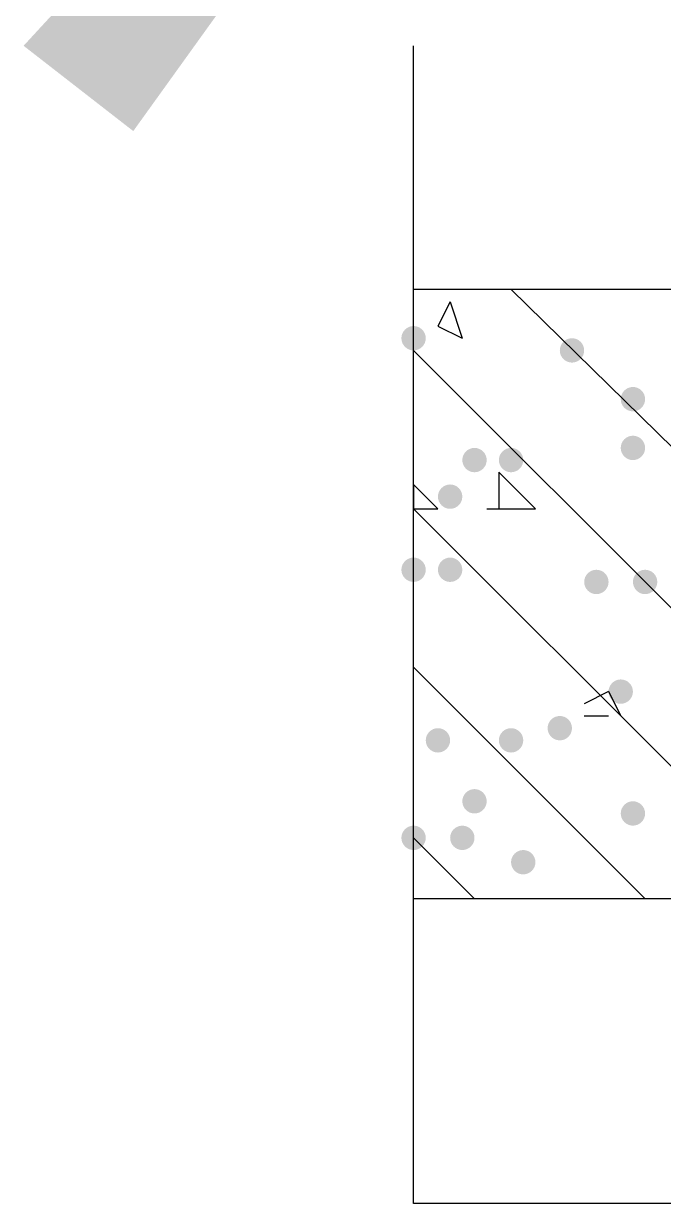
# Model space of a CAD drawing. Header units: inches. Extents: x 11 to 286, y 6 to 196.
# Drawn here: x 131.713 to 133.936, y 108.811 to 112.909 of the extents above; entities that cross this region are included whole.
import ezdxf

# ---------------------------------------------------------------- set-up
doc = ezdxf.new("R2010")
doc.units = ezdxf.units.IN
doc.header["$MEASUREMENT"] = 0
doc.layers.add('PDF_几何图形', color=7, linetype='Continuous')
doc.layers.add('PDF_实体填充', color=7, linetype='Continuous', true_color=0xffffff)

msp = doc.modelspace()

# ---------------------------------------------------------------- hatches: boundary and pattern name
at = {"layer": 'PDF_实体填充', "transparency": 33554559}
h = msp.add_hatch(color=7, dxfattribs=at)
h.paths.add_polyline_path([(131.7131, 112.8324), (132.6868, 113.8908), (132.0941, 112.5361)], flags=0)
h.paths.add_polyline_path([(132.6868, 113.8908), (132.0941, 112.5361), (133.0678, 113.8908), (132.6868, 113.8908)], flags=0)
h = msp.add_hatch(color=7, dxfattribs=at)
edge = h.paths.add_edge_path(flags=0)
edge.add_spline(control_points=[(133.1101, 111.8164), (133.1101, 111.7932), (133.0911, 111.7741), (133.0678, 111.7741)], knot_values=[0, 0, 0, 0, 1, 1, 1, 1], degree=3, periodic=0)
edge.add_spline(control_points=[(133.0678, 111.7741), (133.0445, 111.7741), (133.0254, 111.7932), (133.0254, 111.8164)], knot_values=[0, 0, 0, 0, 1, 1, 1, 1], degree=3, periodic=0)
edge.add_line((133.0254, 111.8164), (133.0254, 111.8164))
edge.add_spline(control_points=[(133.0254, 111.8164), (133.0254, 111.8397), (133.0445, 111.8588), (133.0678, 111.8588)], knot_values=[0, 0, 0, 0, 1, 1, 1, 1], degree=3, periodic=0)
edge.add_spline(control_points=[(133.0678, 111.8588), (133.0911, 111.8588), (133.1101, 111.8397), (133.1101, 111.8164)], knot_values=[0, 0, 0, 0, 1, 1, 1, 1], degree=3, periodic=0)
edge.add_line((133.1101, 111.8164), (133.1101, 111.8164))
edge.add_line((133.1101, 111.8164), (133.1101, 111.8164))
h = msp.add_hatch(color=7, dxfattribs=at)
edge = h.paths.add_edge_path(flags=0)
edge.add_spline(control_points=[(133.6604, 111.7741), (133.6604, 111.7508), (133.6414, 111.7318), (133.6181, 111.7318)], knot_values=[0, 0, 0, 0, 1, 1, 1, 1], degree=3, periodic=0)
edge.add_spline(control_points=[(133.6181, 111.7318), (133.5948, 111.7318), (133.5758, 111.7508), (133.5758, 111.7741)], knot_values=[0, 0, 0, 0, 1, 1, 1, 1], degree=3, periodic=0)
edge.add_line((133.5758, 111.7741), (133.5758, 111.7741))
edge.add_spline(control_points=[(133.5758, 111.7741), (133.5758, 111.7974), (133.5948, 111.8164), (133.6181, 111.8164)], knot_values=[0, 0, 0, 0, 1, 1, 1, 1], degree=3, periodic=0)
edge.add_spline(control_points=[(133.6181, 111.8164), (133.6414, 111.8164), (133.6604, 111.7974), (133.6604, 111.7741)], knot_values=[0, 0, 0, 0, 1, 1, 1, 1], degree=3, periodic=0)
edge.add_line((133.6604, 111.7741), (133.6604, 111.7741))
edge.add_line((133.6604, 111.7741), (133.6604, 111.7741))
h = msp.add_hatch(color=7, dxfattribs=at)
edge = h.paths.add_edge_path(flags=0)
edge.add_spline(control_points=[(133.8721, 111.6048), (133.8721, 111.5815), (133.8531, 111.5624), (133.8298, 111.5624)], knot_values=[0, 0, 0, 0, 1, 1, 1, 1], degree=3, periodic=0)
edge.add_spline(control_points=[(133.8298, 111.5624), (133.8065, 111.5624), (133.7874, 111.5815), (133.7874, 111.6048)], knot_values=[0, 0, 0, 0, 1, 1, 1, 1], degree=3, periodic=0)
edge.add_line((133.7874, 111.6048), (133.7874, 111.6048))
edge.add_spline(control_points=[(133.7874, 111.6048), (133.7874, 111.6281), (133.8065, 111.6471), (133.8298, 111.6471)], knot_values=[0, 0, 0, 0, 1, 1, 1, 1], degree=3, periodic=0)
edge.add_spline(control_points=[(133.8298, 111.6471), (133.8531, 111.6471), (133.8721, 111.6281), (133.8721, 111.6048)], knot_values=[0, 0, 0, 0, 1, 1, 1, 1], degree=3, periodic=0)
edge.add_line((133.8721, 111.6048), (133.8721, 111.6048))
edge.add_line((133.8721, 111.6048), (133.8721, 111.6048))
h = msp.add_hatch(color=7, dxfattribs=at)
edge = h.paths.add_edge_path(flags=0)
edge.add_spline(control_points=[(133.8721, 111.4354), (133.8721, 111.4122), (133.8531, 111.3931), (133.8298, 111.3931)], knot_values=[0, 0, 0, 0, 1, 1, 1, 1], degree=3, periodic=0)
edge.add_spline(control_points=[(133.8298, 111.3931), (133.8065, 111.3931), (133.7874, 111.4122), (133.7874, 111.4354)], knot_values=[0, 0, 0, 0, 1, 1, 1, 1], degree=3, periodic=0)
edge.add_line((133.7874, 111.4354), (133.7874, 111.4354))
edge.add_spline(control_points=[(133.7874, 111.4354), (133.7874, 111.4587), (133.8065, 111.4778), (133.8298, 111.4778)], knot_values=[0, 0, 0, 0, 1, 1, 1, 1], degree=3, periodic=0)
edge.add_spline(control_points=[(133.8298, 111.4778), (133.8531, 111.4778), (133.8721, 111.4587), (133.8721, 111.4354)], knot_values=[0, 0, 0, 0, 1, 1, 1, 1], degree=3, periodic=0)
edge.add_line((133.8721, 111.4354), (133.8721, 111.4354))
edge.add_line((133.8721, 111.4354), (133.8721, 111.4354))
h = msp.add_hatch(color=7, dxfattribs=at)
edge = h.paths.add_edge_path(flags=0)
edge.add_spline(control_points=[(133.3218, 111.3931), (133.3218, 111.3698), (133.3027, 111.3508), (133.2794, 111.3508)], knot_values=[0, 0, 0, 0, 1, 1, 1, 1], degree=3, periodic=0)
edge.add_spline(control_points=[(133.2794, 111.3508), (133.2562, 111.3508), (133.2371, 111.3698), (133.2371, 111.3931)], knot_values=[0, 0, 0, 0, 1, 1, 1, 1], degree=3, periodic=0)
edge.add_line((133.2371, 111.3931), (133.2371, 111.3931))
edge.add_spline(control_points=[(133.2371, 111.3931), (133.2371, 111.4164), (133.2562, 111.4354), (133.2794, 111.4354)], knot_values=[0, 0, 0, 0, 1, 1, 1, 1], degree=3, periodic=0)
edge.add_spline(control_points=[(133.2794, 111.4354), (133.3027, 111.4354), (133.3218, 111.4164), (133.3218, 111.3931)], knot_values=[0, 0, 0, 0, 1, 1, 1, 1], degree=3, periodic=0)
edge.add_line((133.3218, 111.3931), (133.3218, 111.3931))
edge.add_line((133.3218, 111.3931), (133.3218, 111.3931))
h = msp.add_hatch(color=7, dxfattribs=at)
edge = h.paths.add_edge_path(flags=0)
edge.add_spline(control_points=[(133.4488, 111.3931), (133.4488, 111.3698), (133.4297, 111.3508), (133.4064, 111.3508)], knot_values=[0, 0, 0, 0, 1, 1, 1, 1], degree=3, periodic=0)
edge.add_spline(control_points=[(133.4064, 111.3508), (133.3832, 111.3508), (133.3641, 111.3698), (133.3641, 111.3931)], knot_values=[0, 0, 0, 0, 1, 1, 1, 1], degree=3, periodic=0)
edge.add_line((133.3641, 111.3931), (133.3641, 111.3931))
edge.add_spline(control_points=[(133.3641, 111.3931), (133.3641, 111.4164), (133.3832, 111.4354), (133.4064, 111.4354)], knot_values=[0, 0, 0, 0, 1, 1, 1, 1], degree=3, periodic=0)
edge.add_spline(control_points=[(133.4064, 111.4354), (133.4297, 111.4354), (133.4488, 111.4164), (133.4488, 111.3931)], knot_values=[0, 0, 0, 0, 1, 1, 1, 1], degree=3, periodic=0)
edge.add_line((133.4488, 111.3931), (133.4488, 111.3931))
edge.add_line((133.4488, 111.3931), (133.4488, 111.3931))
h = msp.add_hatch(color=7, dxfattribs=at)
edge = h.paths.add_edge_path(flags=0)
edge.add_spline(control_points=[(133.2371, 111.2661), (133.2371, 111.2428), (133.2181, 111.2238), (133.1948, 111.2238)], knot_values=[0, 0, 0, 0, 1, 1, 1, 1], degree=3, periodic=0)
edge.add_spline(control_points=[(133.1948, 111.2238), (133.1715, 111.2238), (133.1524, 111.2428), (133.1524, 111.2661)], knot_values=[0, 0, 0, 0, 1, 1, 1, 1], degree=3, periodic=0)
edge.add_line((133.1524, 111.2661), (133.1524, 111.2661))
edge.add_spline(control_points=[(133.1524, 111.2661), (133.1524, 111.2894), (133.1715, 111.3084), (133.1948, 111.3084)], knot_values=[0, 0, 0, 0, 1, 1, 1, 1], degree=3, periodic=0)
edge.add_spline(control_points=[(133.1948, 111.3084), (133.2181, 111.3084), (133.2371, 111.2894), (133.2371, 111.2661)], knot_values=[0, 0, 0, 0, 1, 1, 1, 1], degree=3, periodic=0)
edge.add_line((133.2371, 111.2661), (133.2371, 111.2661))
edge.add_line((133.2371, 111.2661), (133.2371, 111.2661))
h = msp.add_hatch(color=7, dxfattribs=at)
edge = h.paths.add_edge_path(flags=0)
edge.add_spline(control_points=[(133.1101, 111.0121), (133.1101, 110.9888), (133.0911, 110.9698), (133.0678, 110.9698)], knot_values=[0, 0, 0, 0, 1, 1, 1, 1], degree=3, periodic=0)
edge.add_spline(control_points=[(133.0678, 110.9698), (133.0445, 110.9698), (133.0254, 110.9888), (133.0254, 111.0121)], knot_values=[0, 0, 0, 0, 1, 1, 1, 1], degree=3, periodic=0)
edge.add_line((133.0254, 111.0121), (133.0254, 111.0121))
edge.add_spline(control_points=[(133.0254, 111.0121), (133.0254, 111.0354), (133.0445, 111.0544), (133.0678, 111.0544)], knot_values=[0, 0, 0, 0, 1, 1, 1, 1], degree=3, periodic=0)
edge.add_spline(control_points=[(133.0678, 111.0544), (133.0911, 111.0544), (133.1101, 111.0354), (133.1101, 111.0121)], knot_values=[0, 0, 0, 0, 1, 1, 1, 1], degree=3, periodic=0)
edge.add_line((133.1101, 111.0121), (133.1101, 111.0121))
edge.add_line((133.1101, 111.0121), (133.1101, 111.0121))
h = msp.add_hatch(color=7, dxfattribs=at)
edge = h.paths.add_edge_path(flags=0)
edge.add_spline(control_points=[(133.2371, 111.0121), (133.2371, 110.9888), (133.2181, 110.9698), (133.1948, 110.9698)], knot_values=[0, 0, 0, 0, 1, 1, 1, 1], degree=3, periodic=0)
edge.add_spline(control_points=[(133.1948, 110.9698), (133.1715, 110.9698), (133.1524, 110.9888), (133.1524, 111.0121)], knot_values=[0, 0, 0, 0, 1, 1, 1, 1], degree=3, periodic=0)
edge.add_line((133.1524, 111.0121), (133.1524, 111.0121))
edge.add_spline(control_points=[(133.1524, 111.0121), (133.1524, 111.0354), (133.1715, 111.0544), (133.1948, 111.0544)], knot_values=[0, 0, 0, 0, 1, 1, 1, 1], degree=3, periodic=0)
edge.add_spline(control_points=[(133.1948, 111.0544), (133.2181, 111.0544), (133.2371, 111.0354), (133.2371, 111.0121)], knot_values=[0, 0, 0, 0, 1, 1, 1, 1], degree=3, periodic=0)
edge.add_line((133.2371, 111.0121), (133.2371, 111.0121))
edge.add_line((133.2371, 111.0121), (133.2371, 111.0121))
h = msp.add_hatch(color=7, dxfattribs=at)
edge = h.paths.add_edge_path(flags=0)
edge.add_spline(control_points=[(133.7451, 110.9698), (133.7451, 110.9465), (133.7261, 110.9274), (133.7028, 110.9274)], knot_values=[0, 0, 0, 0, 1, 1, 1, 1], degree=3, periodic=0)
edge.add_spline(control_points=[(133.7028, 110.9274), (133.6795, 110.9274), (133.6604, 110.9465), (133.6604, 110.9698)], knot_values=[0, 0, 0, 0, 1, 1, 1, 1], degree=3, periodic=0)
edge.add_line((133.6604, 110.9698), (133.6604, 110.9698))
edge.add_spline(control_points=[(133.6604, 110.9698), (133.6604, 110.9931), (133.6795, 111.0121), (133.7028, 111.0121)], knot_values=[0, 0, 0, 0, 1, 1, 1, 1], degree=3, periodic=0)
edge.add_spline(control_points=[(133.7028, 111.0121), (133.7261, 111.0121), (133.7451, 110.9931), (133.7451, 110.9698)], knot_values=[0, 0, 0, 0, 1, 1, 1, 1], degree=3, periodic=0)
edge.add_line((133.7451, 110.9698), (133.7451, 110.9698))
edge.add_line((133.7451, 110.9698), (133.7451, 110.9698))
h = msp.add_hatch(color=7, dxfattribs=at)
edge = h.paths.add_edge_path(flags=0)
edge.add_spline(control_points=[(133.9144, 110.9698), (133.9144, 110.9465), (133.8954, 110.9274), (133.8721, 110.9274)], knot_values=[0, 0, 0, 0, 1, 1, 1, 1], degree=3, periodic=0)
edge.add_spline(control_points=[(133.8721, 110.9274), (133.8488, 110.9274), (133.8298, 110.9465), (133.8298, 110.9698)], knot_values=[0, 0, 0, 0, 1, 1, 1, 1], degree=3, periodic=0)
edge.add_line((133.8298, 110.9698), (133.8298, 110.9698))
edge.add_spline(control_points=[(133.8298, 110.9698), (133.8298, 110.9931), (133.8488, 111.0121), (133.8721, 111.0121)], knot_values=[0, 0, 0, 0, 1, 1, 1, 1], degree=3, periodic=0)
edge.add_spline(control_points=[(133.8721, 111.0121), (133.8954, 111.0121), (133.9144, 110.9931), (133.9144, 110.9698)], knot_values=[0, 0, 0, 0, 1, 1, 1, 1], degree=3, periodic=0)
edge.add_line((133.9144, 110.9698), (133.9144, 110.9698))
edge.add_line((133.9144, 110.9698), (133.9144, 110.9698))
h = msp.add_hatch(color=7, dxfattribs=at)
edge = h.paths.add_edge_path(flags=0)
edge.add_spline(control_points=[(133.8298, 110.5888), (133.8298, 110.5655), (133.8107, 110.5464), (133.7874, 110.5464)], knot_values=[0, 0, 0, 0, 1, 1, 1, 1], degree=3, periodic=0)
edge.add_spline(control_points=[(133.7874, 110.5464), (133.7642, 110.5464), (133.7451, 110.5655), (133.7451, 110.5888)], knot_values=[0, 0, 0, 0, 1, 1, 1, 1], degree=3, periodic=0)
edge.add_line((133.7451, 110.5888), (133.7451, 110.5888))
edge.add_spline(control_points=[(133.7451, 110.5888), (133.7451, 110.6121), (133.7642, 110.6311), (133.7874, 110.6311)], knot_values=[0, 0, 0, 0, 1, 1, 1, 1], degree=3, periodic=0)
edge.add_spline(control_points=[(133.7874, 110.6311), (133.8107, 110.6311), (133.8298, 110.6121), (133.8298, 110.5888)], knot_values=[0, 0, 0, 0, 1, 1, 1, 1], degree=3, periodic=0)
edge.add_line((133.8298, 110.5888), (133.8298, 110.5888))
edge.add_line((133.8298, 110.5888), (133.8298, 110.5888))
h = msp.add_hatch(color=7, dxfattribs=at)
edge = h.paths.add_edge_path(flags=0)
edge.add_spline(control_points=[(133.6181, 110.4618), (133.6181, 110.4385), (133.5991, 110.4194), (133.5758, 110.4194)], knot_values=[0, 0, 0, 0, 1, 1, 1, 1], degree=3, periodic=0)
edge.add_spline(control_points=[(133.5758, 110.4194), (133.5525, 110.4194), (133.5334, 110.4385), (133.5334, 110.4618)], knot_values=[0, 0, 0, 0, 1, 1, 1, 1], degree=3, periodic=0)
edge.add_line((133.5334, 110.4618), (133.5334, 110.4618))
edge.add_spline(control_points=[(133.5334, 110.4618), (133.5334, 110.4851), (133.5525, 110.5041), (133.5758, 110.5041)], knot_values=[0, 0, 0, 0, 1, 1, 1, 1], degree=3, periodic=0)
edge.add_spline(control_points=[(133.5758, 110.5041), (133.5991, 110.5041), (133.6181, 110.4851), (133.6181, 110.4618)], knot_values=[0, 0, 0, 0, 1, 1, 1, 1], degree=3, periodic=0)
edge.add_line((133.6181, 110.4618), (133.6181, 110.4618))
edge.add_line((133.6181, 110.4618), (133.6181, 110.4618))
h = msp.add_hatch(color=7, dxfattribs=at)
edge = h.paths.add_edge_path(flags=0)
edge.add_spline(control_points=[(133.1948, 110.4194), (133.1948, 110.3962), (133.1757, 110.3771), (133.1524, 110.3771)], knot_values=[0, 0, 0, 0, 1, 1, 1, 1], degree=3, periodic=0)
edge.add_spline(control_points=[(133.1524, 110.3771), (133.1292, 110.3771), (133.1101, 110.3962), (133.1101, 110.4194)], knot_values=[0, 0, 0, 0, 1, 1, 1, 1], degree=3, periodic=0)
edge.add_line((133.1101, 110.4194), (133.1101, 110.4194))
edge.add_spline(control_points=[(133.1101, 110.4194), (133.1101, 110.4427), (133.1292, 110.4618), (133.1524, 110.4618)], knot_values=[0, 0, 0, 0, 1, 1, 1, 1], degree=3, periodic=0)
edge.add_spline(control_points=[(133.1524, 110.4618), (133.1757, 110.4618), (133.1948, 110.4427), (133.1948, 110.4194)], knot_values=[0, 0, 0, 0, 1, 1, 1, 1], degree=3, periodic=0)
edge.add_line((133.1948, 110.4194), (133.1948, 110.4194))
edge.add_line((133.1948, 110.4194), (133.1948, 110.4194))
h = msp.add_hatch(color=7, dxfattribs=at)
edge = h.paths.add_edge_path(flags=0)
edge.add_spline(control_points=[(133.4488, 110.4194), (133.4488, 110.3962), (133.4297, 110.3771), (133.4064, 110.3771)], knot_values=[0, 0, 0, 0, 1, 1, 1, 1], degree=3, periodic=0)
edge.add_spline(control_points=[(133.4064, 110.3771), (133.3832, 110.3771), (133.3641, 110.3962), (133.3641, 110.4194)], knot_values=[0, 0, 0, 0, 1, 1, 1, 1], degree=3, periodic=0)
edge.add_line((133.3641, 110.4194), (133.3641, 110.4194))
edge.add_spline(control_points=[(133.3641, 110.4194), (133.3641, 110.4427), (133.3832, 110.4618), (133.4064, 110.4618)], knot_values=[0, 0, 0, 0, 1, 1, 1, 1], degree=3, periodic=0)
edge.add_spline(control_points=[(133.4064, 110.4618), (133.4297, 110.4618), (133.4488, 110.4427), (133.4488, 110.4194)], knot_values=[0, 0, 0, 0, 1, 1, 1, 1], degree=3, periodic=0)
edge.add_line((133.4488, 110.4194), (133.4488, 110.4194))
edge.add_line((133.4488, 110.4194), (133.4488, 110.4194))
h = msp.add_hatch(color=7, dxfattribs=at)
edge = h.paths.add_edge_path(flags=0)
edge.add_spline(control_points=[(133.3218, 110.2078), (133.3218, 110.1845), (133.3027, 110.1654), (133.2794, 110.1654)], knot_values=[0, 0, 0, 0, 1, 1, 1, 1], degree=3, periodic=0)
edge.add_spline(control_points=[(133.2794, 110.1654), (133.2562, 110.1654), (133.2371, 110.1845), (133.2371, 110.2078)], knot_values=[0, 0, 0, 0, 1, 1, 1, 1], degree=3, periodic=0)
edge.add_line((133.2371, 110.2078), (133.2371, 110.2078))
edge.add_spline(control_points=[(133.2371, 110.2078), (133.2371, 110.2311), (133.2562, 110.2501), (133.2794, 110.2501)], knot_values=[0, 0, 0, 0, 1, 1, 1, 1], degree=3, periodic=0)
edge.add_spline(control_points=[(133.2794, 110.2501), (133.3027, 110.2501), (133.3218, 110.2311), (133.3218, 110.2078)], knot_values=[0, 0, 0, 0, 1, 1, 1, 1], degree=3, periodic=0)
edge.add_line((133.3218, 110.2078), (133.3218, 110.2078))
edge.add_line((133.3218, 110.2078), (133.3218, 110.2078))
h = msp.add_hatch(color=7, dxfattribs=at)
edge = h.paths.add_edge_path(flags=0)
edge.add_spline(control_points=[(133.8721, 110.1654), (133.8721, 110.1422), (133.8531, 110.1231), (133.8298, 110.1231)], knot_values=[0, 0, 0, 0, 1, 1, 1, 1], degree=3, periodic=0)
edge.add_spline(control_points=[(133.8298, 110.1231), (133.8065, 110.1231), (133.7874, 110.1422), (133.7874, 110.1654)], knot_values=[0, 0, 0, 0, 1, 1, 1, 1], degree=3, periodic=0)
edge.add_line((133.7874, 110.1654), (133.7874, 110.1654))
edge.add_spline(control_points=[(133.7874, 110.1654), (133.7874, 110.1887), (133.8065, 110.2078), (133.8298, 110.2078)], knot_values=[0, 0, 0, 0, 1, 1, 1, 1], degree=3, periodic=0)
edge.add_spline(control_points=[(133.8298, 110.2078), (133.8531, 110.2078), (133.8721, 110.1887), (133.8721, 110.1654)], knot_values=[0, 0, 0, 0, 1, 1, 1, 1], degree=3, periodic=0)
edge.add_line((133.8721, 110.1654), (133.8721, 110.1654))
edge.add_line((133.8721, 110.1654), (133.8721, 110.1654))
h = msp.add_hatch(color=7, dxfattribs=at)
edge = h.paths.add_edge_path(flags=0)
edge.add_spline(control_points=[(133.1101, 110.0808), (133.1101, 110.0575), (133.0911, 110.0384), (133.0678, 110.0384)], knot_values=[0, 0, 0, 0, 1, 1, 1, 1], degree=3, periodic=0)
edge.add_spline(control_points=[(133.0678, 110.0384), (133.0445, 110.0384), (133.0254, 110.0575), (133.0254, 110.0808)], knot_values=[0, 0, 0, 0, 1, 1, 1, 1], degree=3, periodic=0)
edge.add_line((133.0254, 110.0808), (133.0254, 110.0808))
edge.add_spline(control_points=[(133.0254, 110.0808), (133.0254, 110.1041), (133.0445, 110.1231), (133.0678, 110.1231)], knot_values=[0, 0, 0, 0, 1, 1, 1, 1], degree=3, periodic=0)
edge.add_spline(control_points=[(133.0678, 110.1231), (133.0911, 110.1231), (133.1101, 110.1041), (133.1101, 110.0808)], knot_values=[0, 0, 0, 0, 1, 1, 1, 1], degree=3, periodic=0)
edge.add_line((133.1101, 110.0808), (133.1101, 110.0808))
edge.add_line((133.1101, 110.0808), (133.1101, 110.0808))
h = msp.add_hatch(color=7, dxfattribs=at)
edge = h.paths.add_edge_path(flags=0)
edge.add_spline(control_points=[(133.2794, 110.0808), (133.2794, 110.0575), (133.2604, 110.0384), (133.2371, 110.0384)], knot_values=[0, 0, 0, 0, 1, 1, 1, 1], degree=3, periodic=0)
edge.add_spline(control_points=[(133.2371, 110.0384), (133.2138, 110.0384), (133.1948, 110.0575), (133.1948, 110.0808)], knot_values=[0, 0, 0, 0, 1, 1, 1, 1], degree=3, periodic=0)
edge.add_line((133.1948, 110.0808), (133.1948, 110.0808))
edge.add_spline(control_points=[(133.1948, 110.0808), (133.1948, 110.1041), (133.2138, 110.1231), (133.2371, 110.1231)], knot_values=[0, 0, 0, 0, 1, 1, 1, 1], degree=3, periodic=0)
edge.add_spline(control_points=[(133.2371, 110.1231), (133.2604, 110.1231), (133.2794, 110.1041), (133.2794, 110.0808)], knot_values=[0, 0, 0, 0, 1, 1, 1, 1], degree=3, periodic=0)
edge.add_line((133.2794, 110.0808), (133.2794, 110.0808))
edge.add_line((133.2794, 110.0808), (133.2794, 110.0808))
h = msp.add_hatch(color=7, dxfattribs=at)
edge = h.paths.add_edge_path(flags=0)
edge.add_spline(control_points=[(133.4911, 109.9961), (133.4911, 109.9728), (133.4721, 109.9538), (133.4488, 109.9538)], knot_values=[0, 0, 0, 0, 1, 1, 1, 1], degree=3, periodic=0)
edge.add_spline(control_points=[(133.4488, 109.9538), (133.4255, 109.9538), (133.4064, 109.9728), (133.4064, 109.9961)], knot_values=[0, 0, 0, 0, 1, 1, 1, 1], degree=3, periodic=0)
edge.add_line((133.4064, 109.9961), (133.4064, 109.9961))
edge.add_spline(control_points=[(133.4064, 109.9961), (133.4064, 110.0194), (133.4255, 110.0384), (133.4488, 110.0384)], knot_values=[0, 0, 0, 0, 1, 1, 1, 1], degree=3, periodic=0)
edge.add_spline(control_points=[(133.4488, 110.0384), (133.4721, 110.0384), (133.4911, 110.0194), (133.4911, 109.9961)], knot_values=[0, 0, 0, 0, 1, 1, 1, 1], degree=3, periodic=0)
edge.add_line((133.4911, 109.9961), (133.4911, 109.9961))
edge.add_line((133.4911, 109.9961), (133.4911, 109.9961))

# ---------------------------------------------------------------- linework, layer by layer
at = {"layer": 'PDF_几何图形'}
for p, q in [((133.0678, 111.9858), (133.0678, 112.8324)), ((161.7698, 111.9858), (133.0678, 111.9858)), ((133.0678, 108.8108), (133.0678, 111.9858)), ((133.4064, 111.9858), (135.5654, 109.8691)), ((133.1948, 111.9434), (133.1524, 111.8588)), ((133.1948, 111.9434), (133.2371, 111.8164)), ((133.1524, 111.8588), (133.2371, 111.8164)), ((133.0678, 111.7741), (134.9728, 109.8691)), ((133.3641, 111.3508), (133.4911, 111.2238)), ((133.3641, 111.3508), (133.3641, 111.2238)), ((133.0678, 111.3084), (133.1524, 111.2238)), ((133.0678, 111.3084), (133.0678, 111.2238)), ((133.0678, 111.2238), (134.4224, 109.8691)), ((133.0678, 111.2238), (133.1524, 111.2238)), ((133.3218, 111.2238), (133.4911, 111.2238)), ((133.0678, 110.6734), (133.8721, 109.8691)), ((133.7451, 110.5888), (133.6604, 110.5464)), ((133.7451, 110.5888), (133.7874, 110.5041)), ((133.6604, 110.5041), (133.7451, 110.5041)), ((133.0678, 110.0808), (133.2794, 109.8691)), ((161.7698, 109.8691), (133.0678, 109.8691)), ((134.2108, 108.8108), (133.0678, 108.8108))]:
    msp.add_line(p, q, dxfattribs=at)

doc.saveas('drawing.dxf')
